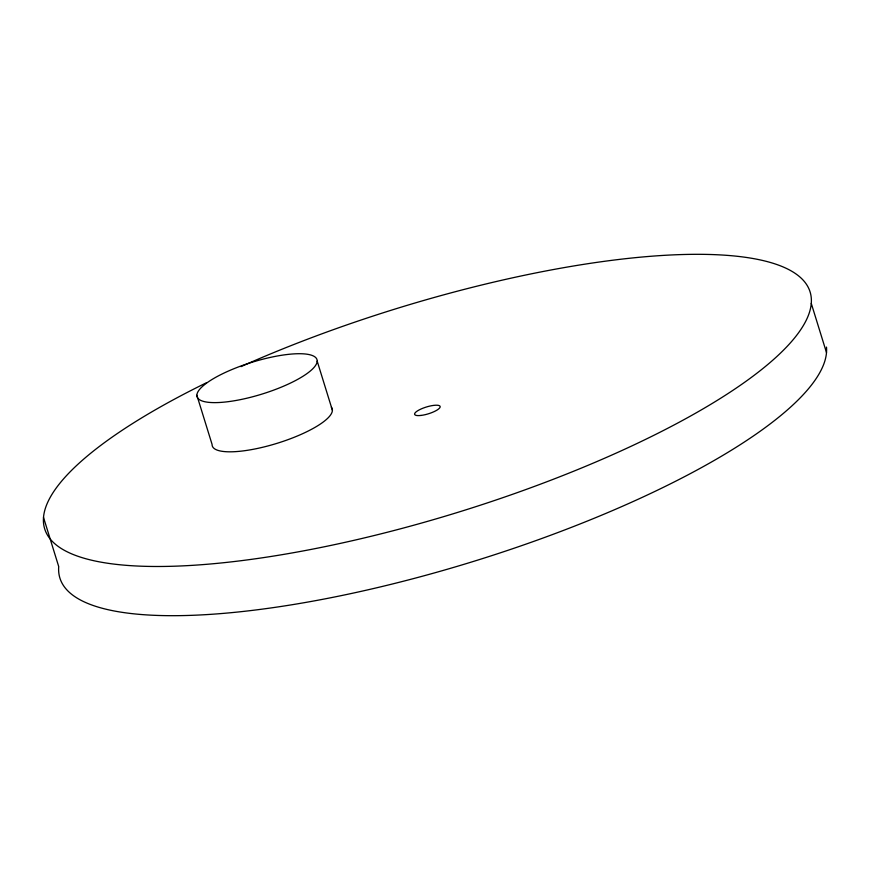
<?xml version="1.0" encoding="UTF-8"?>
<svg xmlns="http://www.w3.org/2000/svg" width="870" height="870" viewBox="0 0 870 870"><rect width="100%" height="100%" fill="white"/><g stroke="black" fill="none" stroke-linecap="round" stroke-linejoin="round"><path stroke-width="1.3" d="M811.275 303.402L826.5 352.6M317.18 361.104A62.76 16.671 -17.2 0 1 226.548 401.875A62.76 16.671 -17.2 0 1 227.32 371.533A62.76 16.671 -17.2 0 1 317.18 361.104L332.405 410.303M196.859 395.23L212.084 444.429A62.76 16.671 -17.2 0 0 277.704 443.124A62.76 16.671 -17.2 0 0 331.329 407.214M43.5 517.4L58.725 566.598A400.624 106.39 -17.2 0 0 442.743 570.557A400.624 106.39 -17.2 0 0 826.489 347.097M240.968 366.64A400.624 106.39 -17.2 0 1 811.318 298.627A400.624 106.39 -17.2 0 1 253.485 559.062A400.624 106.39 -17.2 0 1 206.658 382.659M421.004 415.436A13.354 3.545 -17.2 0 0 440.187 406.736A13.354 3.545 -17.2 0 0 420.96 409.041A13.354 3.545 -17.2 0 0 421.004 415.436"/></g></svg>
